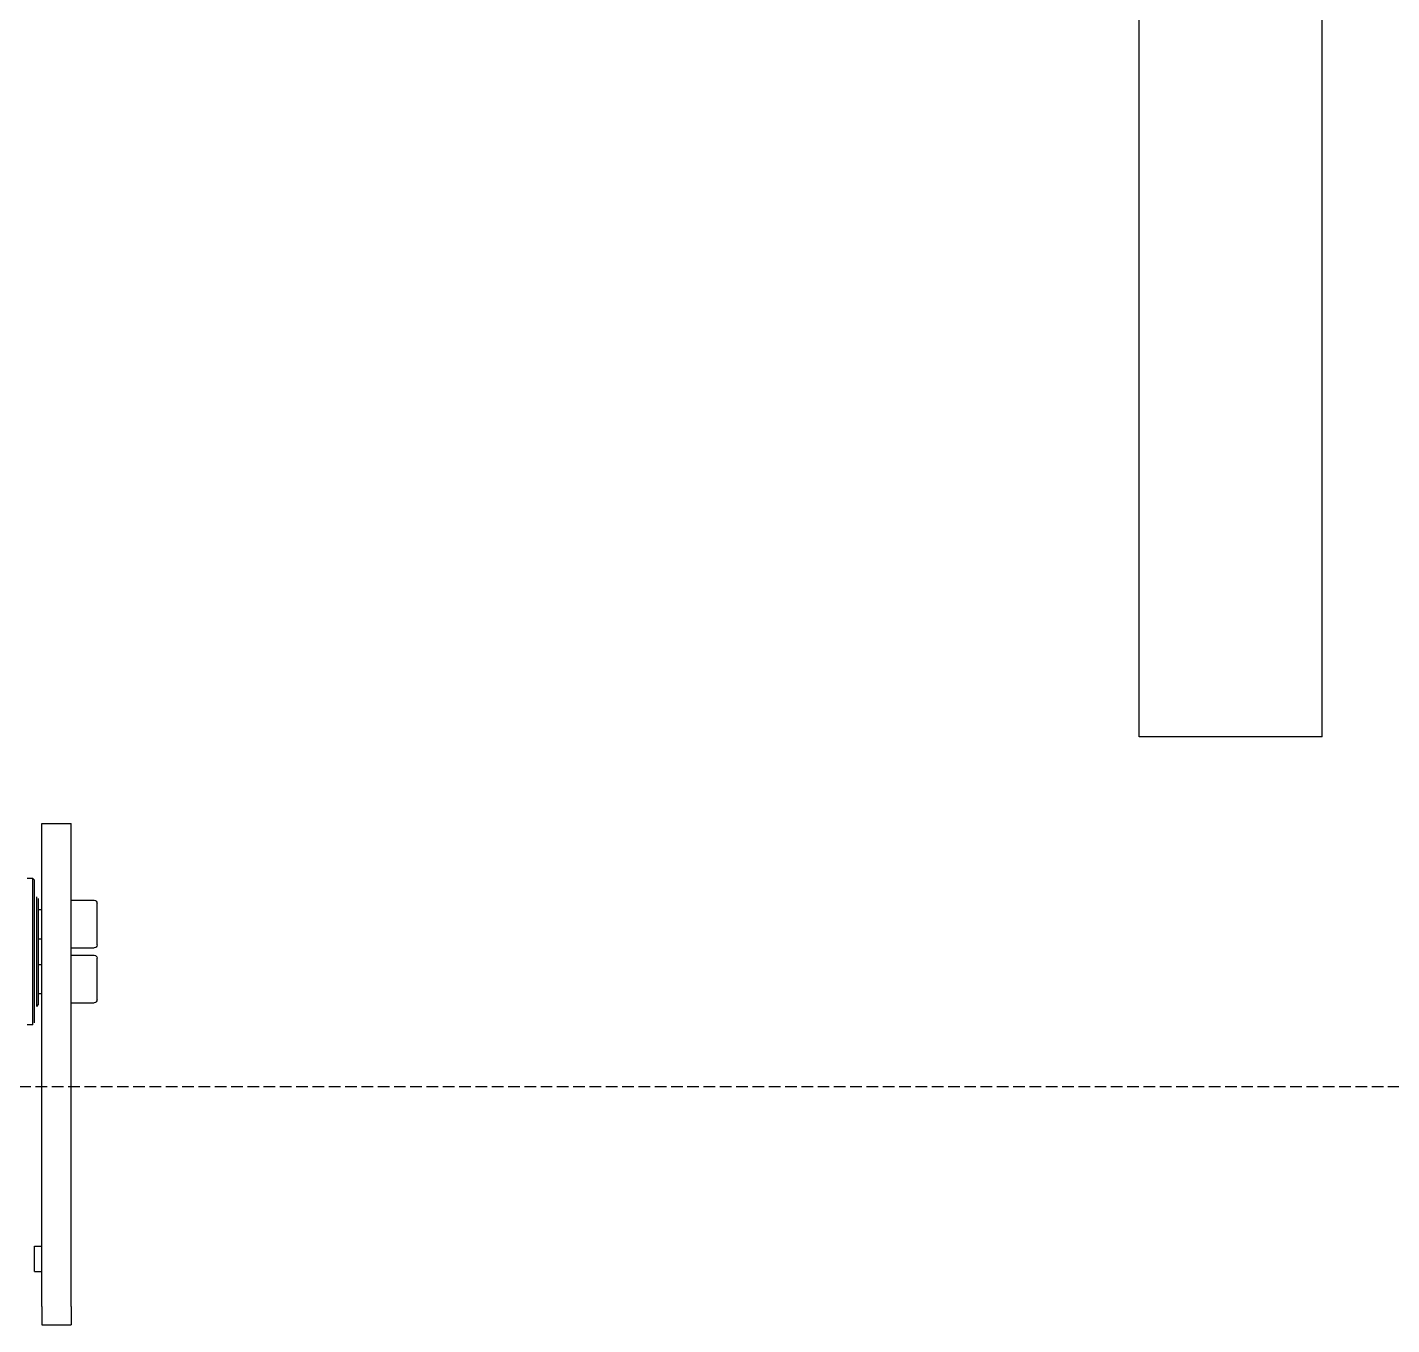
# Model space of a CAD drawing. Extents: x -1899985 to 1774885, y 556286 to 2175695.
# Drawn here: x -1759334 to -1758748, y 576085 to 576642 of the extents above; entities that cross this region are included whole.
import ezdxf

# ---------------------------------------------------------------- set-up
doc = ezdxf.new("R2010")
doc.units = 0
doc.header["$LTSCALE"] = 10
doc.header["$MEASUREMENT"] = 0
doc.linetypes.add('20剖面图$0$__DASH', pattern=[0.35, 0.25, -0.1])
doc.linetypes.add('20剖面图$0$DOTE', pattern=[2.42, 2, -0.2, 0.02, -0.2])
for name, color, linetype in [('20剖面图$0$A-AXIS-DOTE', 14, '20剖面图$0$DOTE'), ('20剖面图$0$A-LIN-V', 9, 'Continuous'), ('20剖面图$0$EWHS5T6M-2', 7, 'Continuous'), ('20剖面图$0$取电臂', 7, 'Continuous'), ('A-LIN-V', 9, 'Continuous')]:
    doc.layers.add(name, color=color, linetype=linetype)

# ---------------------------------------------------------------- blocks, each defined once
blk = doc.blocks.new('20剖面图$0$3243243')
at = {"layer": '20剖面图$0$EWHS5T6M-2', "color": 4, "linetype": 'Continuous'}
for p, q in [((1568560.09, 575620.41), (1568560.09, 575675.41)), ((1568572.66, 575675.41), (1568560.09, 575675.41)), ((1568572.66, 575620.41), (1568572.66, 575675.41)), ((1568575.8, 575651.05), (1568576.59, 575651.84)), ((1568575.8, 575589.77), (1568575.8, 575651.05)), ((1568576.59, 575588.98), (1568576.59, 575651.84)), ((1568576.59, 575651.84), (1568578.95, 575651.84)), ((1568548.93, 575623.24), (1568548.93, 575641.15)), ((1568560.09, 575642.41), (1568550.19, 575642.41)), ((1568574.23, 575643.2), (1568574.23, 575597.62)), ((1568575.02, 575643.98), (1568575.02, 575596.84)), ((1568574.23, 575638.48), (1568572.66, 575638.48)), ((1568560.09, 575621.98), (1568550.19, 575621.98)), ((1568574.23, 575625.91), (1568572.66, 575625.91)), ((1568548.93, 575599.67), (1568548.93, 575617.58)), ((1568560.09, 575618.84), (1568550.19, 575618.84)), ((1568560.09, 575475.45), (1568560.09, 575620.41)), ((1568572.66, 575475.45), (1568572.66, 575620.41)), ((1568574.23, 575614.91), (1568572.66, 575614.91)), ((1568560.09, 575598.41), (1568550.19, 575598.41)), ((1568574.23, 575602.34), (1568572.66, 575602.34)), ((1568574.23, 575597.62), (1568575.02, 575596.84)), ((1568576.59, 575588.98), (1568578.95, 575588.98)), ((1568575.8, 575493.91), (1568572.66, 575493.91)), ((1568575.8, 575482.91), (1568575.8, 575493.91)), ((1568575.8, 575482.91), (1568572.66, 575482.91)), ((1568560.09, 575467.98), (1568560.09, 575475.45)), ((1568572.66, 575467.98), (1568572.66, 575475.45)), ((1568560.09, 575467.98), (1568560.09, 575460.12)), ((1568572.66, 575467.98), (1568572.66, 575460.12)), ((1568572.66, 575460.12), (1568560.09, 575460.12))]:
    blk.add_line(p, q, dxfattribs=at)
for centre, start, end in [((1568550.19, 575641.15), 90, 180), ((1568550.19, 575623.24), 180, 270), ((1568550.19, 575617.58), 90, 180), ((1568550.19, 575599.67), 180, 270)]:
    blk.add_arc(centre, 1.26, start, end, dxfattribs=at)
at = {"layer": '20剖面图$0$取电臂', "color": 4, "linetype": 'Continuous'}
for p, q in [((1568022.66, 575712.63), (1568022.66, 576041.78)), ((1568022.66, 575712.63), (1568022.66, 576041.78)), ((1568101.23, 575712.63), (1568101.23, 576041.78)), ((1568101.23, 575712.63), (1568101.23, 576041.78)), ((1568022.66, 575712.63), (1568028.95, 575712.63)), ((1568022.66, 575712.63), (1568028.95, 575712.63)), ((1568028.95, 575712.63), (1568094.95, 575712.63)), ((1568028.95, 575712.63), (1568094.95, 575712.63)), ((1568094.95, 575712.63), (1568101.23, 575712.63)), ((1568094.95, 575712.63), (1568101.23, 575712.63))]:
    blk.add_line(p, q, dxfattribs=at)
blk = doc.blocks.new('20剖面图$0$b234swerwr')
at = {"layer": '20剖面图$0$A-LIN-V', "xscale": -1}
blk.add_blockref('20剖面图$0$3243243', (-250, 0), dxfattribs=at)
blk = doc.blocks.new('20剖面图')
at = {"layer": '20剖面图$0$A-AXIS-DOTE', "linetype": '20剖面图$0$__DASH', "ltscale": 2}
blk.add_line((-1670110.4, 576187.26), (-1772486.08, 576187.26), dxfattribs=at)
at = {"layer": '20剖面图$0$A-LIN-V'}
blk.add_blockref('20剖面图$0$b234swerwr', (-190505, 624.96), dxfattribs=at)

msp = doc.modelspace()

# ---------------------------------------------------------------- block references
at = {"layer": 'A-LIN-V'}
msp.add_blockref('20剖面图', (0, 0), dxfattribs=at)

doc.saveas('drawing.dxf')
